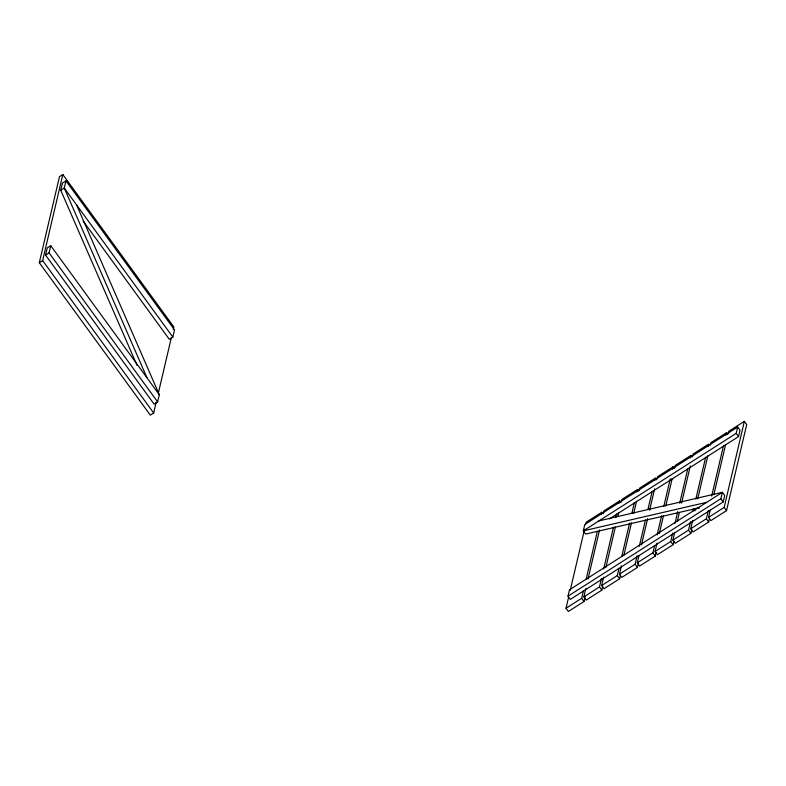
<?xml version="1.0" encoding="UTF-8"?>
<svg xmlns="http://www.w3.org/2000/svg" width="786" height="786" viewBox="0 0 786 786"><rect width="100%" height="100%" fill="white"/><g stroke="black" fill="none" stroke-linecap="round" stroke-linejoin="round"><path stroke-width="1.18" d="M156.198 402.265L153.673 413.023L150.332 415.146L39.3 262.711L59.481 176.654L62.821 174.531L173.853 326.966L173.293 329.354M39.3 262.711L42.641 260.588L62.821 174.531M45.559 255.106L47.239 247.934L50.756 245.694L159.312 394.739L157.632 401.911L154.115 404.151L45.559 255.106L49.066 252.866L50.756 245.694M137.098 365.451L60.758 190.281L62.438 183.109L65.955 180.868L174.521 329.914L172.841 337.086L169.324 339.326L83.149 221.013M65.955 180.868L64.275 188.041L146.982 377.811M158.438 392.705L171.328 337.725M567.993 596.181L569.486 589.805L722.373 492.321L724.712 495.544L723.218 501.92L570.331 599.404L567.993 596.181L720.87 498.707L722.373 492.321L598.952 520.882M585.118 596.721L583.998 601.496L568.357 611.469L566.018 608.256L568.543 597.498M570.223 590.325L584.519 529.371M585.639 524.586L586.199 522.199L601.84 512.226L603.009 513.838M566.018 608.256L581.66 598.284L583.34 591.111M586.14 579.154L597.35 531.346M601.28 514.614L601.84 512.226M602.656 586.553L601.811 590.139L586.179 600.111L583.831 596.898L585.796 588.527M588.036 578.968L599.531 529.961M603.452 513.229L604.012 510.841L619.653 500.869L620.822 502.48M583.831 596.898L599.472 586.926L601.437 578.555M603.677 568.995L613.483 527.16M615.733 517.601L616.568 514.015M619.093 503.256L619.653 500.869M620.468 575.195L619.633 578.781L603.992 588.753L601.644 585.541L603.609 577.17M605.849 567.61L615.379 526.974M617.904 516.215L618.749 512.629M621.264 501.871L621.834 499.483L637.466 489.511L638.645 491.112M601.644 585.541L617.285 575.568L618.965 568.396M621.765 556.439L629.615 522.975M631.865 513.415L634.381 502.657M636.906 491.898L637.466 489.511M638.566 562.648L637.446 567.423L621.805 577.396L619.456 574.183L621.421 565.812M623.946 555.054L631.512 522.778M633.752 513.219L636.562 501.272M639.087 490.513L639.647 488.126L655.288 478.153L656.457 479.755M619.456 574.183L635.098 564.21L637.063 555.84M639.303 546.28L645.473 519.978M647.998 509.23L652.203 491.299M654.718 480.541L655.288 478.153M656.094 552.479L655.259 556.066L639.617 566.038L637.269 562.815L638.959 555.653M641.474 544.894L647.644 518.593M649.609 510.232L654.659 488.715M656.9 479.155L657.46 476.768L673.101 466.796L674.27 468.397M637.269 562.815L652.911 552.853L654.6 545.681M657.116 534.922L661.606 515.793M663.846 506.233L670.291 478.743M672.541 469.183L673.101 466.796M673.916 541.122L673.071 544.708L657.43 554.68L655.092 551.458L657.047 543.097M659.297 533.537L663.502 515.606M665.742 506.046L672.187 478.556M674.712 467.798L675.272 465.4L690.914 455.438L692.083 457.039M655.092 551.458L670.723 541.485L672.688 533.124M674.928 523.564L677.738 511.607M679.703 503.246L687.829 468.584M690.354 457.825L690.914 455.438M691.729 529.764L690.884 533.35L675.243 543.322L672.904 540.1L674.585 532.928M677.385 520.98L679.35 512.61M681.59 503.05L690.285 466M692.525 456.44L693.085 454.043L708.726 444.07L708.166 446.468M672.904 540.1L688.546 530.128L690.501 521.766M693.026 511.008L693.586 508.621M695.836 499.051L705.641 457.226M709.542 518.406L708.697 521.992L693.065 531.965L690.717 528.742L692.682 520.381M694.922 510.821L695.482 508.424M697.722 498.864L707.822 455.841M710.338 445.082L710.898 442.685L726.539 432.713L727.718 434.324M690.717 528.742L706.359 518.77L708.324 510.409M711.684 496.064L723.454 445.868M725.979 435.11L726.539 432.713M728.16 433.725L728.72 431.327L744.352 421.355L746.7 424.578L726.519 510.635L710.878 520.607L708.53 517.385L710.21 510.212M713.855 494.679L725.635 444.473M699.491 507.746L585.658 534.067L583.31 530.855L736.197 433.371L737.69 426.995L740.039 430.207L738.545 436.594L609.415 518.917M708.53 517.385L724.171 507.412L744.352 421.355M60.758 190.281L64.275 188.041L172.841 337.086M737.69 426.995L584.813 524.468L583.31 530.855L706.683 502.323M693.321 509.161L698.941 507.854M736.197 433.371L738.545 436.594M720.87 498.707L723.218 501.92M724.171 507.412L726.519 510.635M706.359 518.77L708.697 521.992M688.546 530.128L690.884 533.35M670.723 541.485L673.071 544.708M652.911 552.853L655.259 556.066M635.098 564.21L637.446 567.423M617.285 575.568L619.633 578.781M599.472 586.926L601.811 590.139M581.66 598.284L583.998 601.496M49.066 252.866L157.632 401.911M42.641 260.588L153.673 413.023M76.615 204.979L159.312 394.739"/></g></svg>
